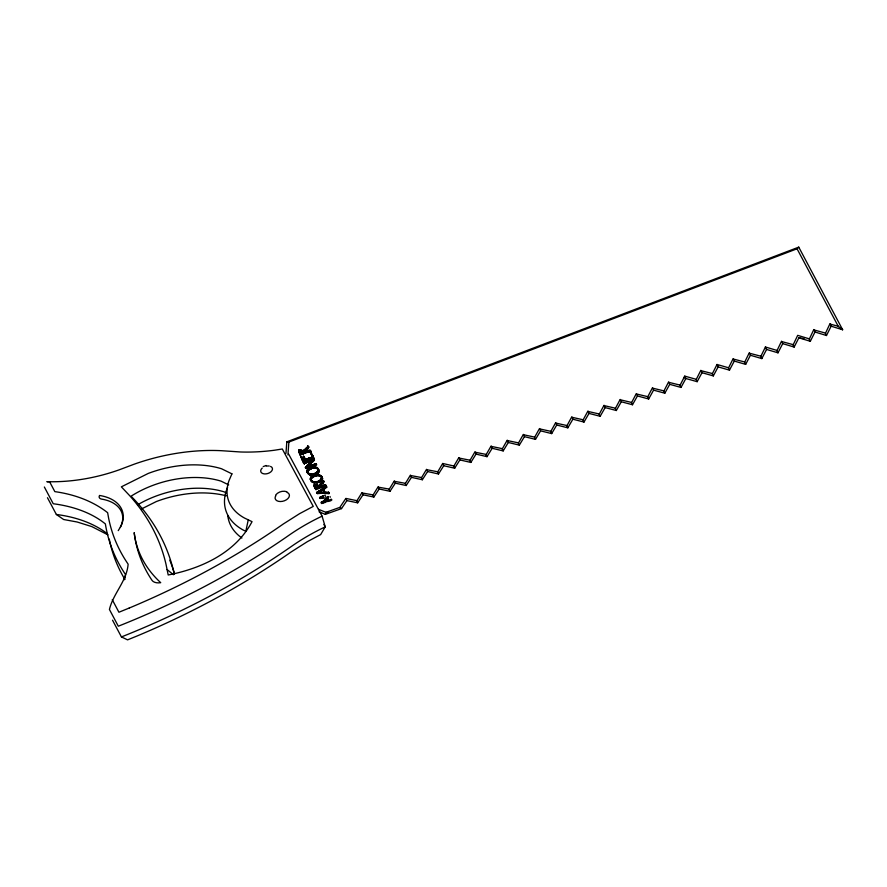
<?xml version="1.0" encoding="UTF-8"?>
<svg xmlns="http://www.w3.org/2000/svg" width="887" height="887" viewBox="0 0 887 887"><rect width="100%" height="100%" fill="white"/><g stroke="black" fill="none" stroke-linecap="round" stroke-linejoin="round"><path stroke-width="1.33" d="M316.537 472.693C318.721 471.296 318.976 467.538 314.952 467.66M310.705 474.745C305.583 473.458 307.844 466.728 312.934 466.806C320.717 466.03 319.985 474.113 313.543 474.667M321.97 478.548C322.624 475.055 314.087 476.053 317.324 474.944C321.205 474.323 323.001 478.592 319.963 480.432M320.174 481.175C320.085 482.473 310.483 483.725 310.383 478.437C310.472 474.634 319.642 475.499 317.934 470.964M323.91 489.502L326.749 487.196L326.538 486.442L323.167 488.604L325.219 493.649L323.655 488.715M304.718 452.625L304.729 451.416L308.842 447.192L307.734 445.851L307.789 447.392L303.997 451.405L299.052 449.92C298.775 452.514 302.822 449.864 304.197 452.725C302.445 453.623 298.176 456.129 299.063 450.286C303.232 466.385 296.724 440.817 299.983 454.565M319.675 485.677L319.32 484.956L318.888 486.386L316.459 484.646L314.397 484.59L315.384 488.959M314.065 485.111L314.94 488.271M299.141 452.448L298.919 451.694M319.808 486.453C325.695 483.858 328.19 485.455 321.227 489.469L321.549 490.755L318.422 493.061L324.398 493.094L322.801 488.892L318.2 492.307L324.564 493.372L324.354 492.618L320.262 492.507L317.269 493.494C315.251 492.097 319.309 490.389 318.821 493.494M315.395 488.56C311.392 483.448 319.63 484.235 319.575 488.116L323.955 486.298L326.538 486.442M315.628 488.316C311.625 483.858 321.549 486.42 318.788 487.806M307.977 468.89C303.066 474.512 317.457 476.785 317.601 471.23M317.624 481.796L319.874 481.031M317.834 482.65L317.513 481.796M322.89 488.925L324.587 493.66L325.219 493.649M323.899 490.766L324.021 491.753M301.303 450.042L303.143 451.572M316.637 484.712L318.477 486.253M302.977 461.872L300.782 456.572L301.647 456.827L303.676 462.005L300.782 456.572M308.543 465.198L312.634 459.81L304.219 462.814L304.296 463.757L303.31 462.715L310.96 460.841M322.957 480.643L323.112 482.85L319.331 486.087L323.844 481.364L323.079 480.532L322.99 482.317L319.542 485.677M306.348 448.013L302.922 450.818M303.554 451.705L303.332 450.862M304.097 460.941C301.691 460.508 306.192 461.34 304.197 457.88C302.467 454.953 304.274 458.147 304.906 459.921M303.221 456.35L304.064 456.461L305.372 459.909M321.227 489.469L318.233 491.686M285.969 453.335L286.811 441.837L798.755 247.14L842.65 329.753L831.141 326.194L829.966 323.7L825.409 333.412M287.931 454.887L288.874 442.048L797.125 248.759L798.755 247.14M312.612 467.649C309.375 467.571 305.627 471.307 308.842 474.168M312.479 475.853C307.989 480.344 315.062 485.311 320.096 481.109M299.595 451.494L300.505 454.942M300.072 452.913L300.061 453.889M306.969 470.631C307.113 479.956 321.826 469.777 322.591 478.969M310.472 478.015L310.505 479.889M316.526 472.671L312.679 474.046L308.621 473.414M315.628 488.349L315.007 486.885M319.941 480.344C317.901 482.118 310.572 483.127 311.16 478.548M325.352 501.055C328.567 499.625 330.13 500.19 331.283 499.159C334.077 500.235 326.616 502.552 326.039 501.011M324.354 492.618L325.085 492.939M310.805 451.416C305.605 449.387 310.483 454.698 310.228 450.363C308.343 449.698 305.948 452.481 303.997 451.405L304.341 452.891M325.54 484.912L325.928 485.344L316.67 488.005L316.027 489.602L314.685 487.429M303.676 462.005L303.376 460.952L307.035 459.211L307.734 458.889L308.41 459.799L309.552 459.355L309.363 458.28L313.044 457.648L309.918 451.627L313.821 458.28L312.778 455.785M309.552 459.355L309.386 458.291M326.261 501.776C325.529 503.051 322.092 502.596 323.178 503.173L321.604 503.528L320.961 502.552C321.903 500.856 323.056 503.35 322.136 501.687L324.132 500.645M300.771 454.865L300.992 453.235L300.283 453.412M315.406 487.595L319.464 486.819M309.885 474.179L310.084 474.8M313.2 467.959C312.812 468.713 312.911 465.841 310.96 468.292M311.348 467.46L311.603 468.58L312.08 467.194M316.482 475.609C315.384 472.449 313.011 480.51 311.404 476.641M314.774 475.21L315.029 476.33L315.506 474.944M317.823 471.984C320.329 468.89 315.218 466.64 312.978 467.017M321.582 479.468L320.185 480.954L322.424 477.882M303.642 461.828L307.212 460.231L307.035 459.211M309.108 464.611L311.37 462.171M308.842 464.067C304.784 466.207 305.172 470.177 309.175 466.906M322.358 489.48L325.019 487.639L324.797 486.885M311.725 461.661L311.947 462.415L314.142 460.508L314.275 459.233L307.257 467.46L316.604 464.81L315.761 463.657L316.604 464.81M315.827 488.715L315.029 488.172M307.778 467.926L307.756 466.484L315.761 463.657M314.275 459.233L307.955 461.251M248.26 519.849L245.821 531.291L243.304 530.093A73.954 46.035 -16.2 0 1 227.604 487.296M318.389 469.899L316.238 467.538M310.583 463.823L310.095 462.981L308.033 465.464M308.332 452.071C306.292 449.598 300.593 456.417 299.362 452.847M301.203 454.543L308.255 452.004M318.721 492.595L317.102 492.651L317.269 493.494M318.91 493.46L321.282 493.338M309.907 451.683L310.694 453.024M304.03 456.583L305.76 460.819M319.109 511.832L325.352 514.36L325.928 512.331L339.843 507.375L345.875 498.416L356.663 500.623L357.683 502.829L363.038 494.802L362.018 492.584L356.762 501M129.236 608.038A576.228 358.703 -16.2 0 0 283.286 524.006L299.606 513.651L313.255 506.41L282.299 448.988L274.582 450.219A145.324 90.474 -16.2 0 1 240.532 451.982L221.384 450.696A151.333 94.21 -16.2 0 0 134.502 464.078L119.08 469.866A131.065 81.593 -16.2 0 1 46.856 481.685L49.628 481.829L54.839 491.631C73.798 494.281 92.448 500.8 107.637 512.686L108.591 518.03A311.847 194.131 -16.2 0 0 125.111 559.553L128.138 564.21C126.697 581.329 113.226 593.425 109.423 609.469L118.315 626.211A581.24 361.829 -16.2 0 0 289.029 535.216A162.432 101.118 -16.2 0 1 322.092 516.145L288.674 454.155M310.949 474.334L311.182 475.044L310.849 474.268M314.586 482.838C313.466 481.397 316.659 484.014 317.845 482.561M329.243 493.427C327.314 493.427 323.589 491.819 326.904 493.427C330.308 494.946 328.245 490.389 328.19 493.494M329.022 492.485L326.682 492.673M311.082 479.047L311.126 480.776L310.827 479.157M304.33 451.006L308.621 446.438M319.453 484.923L322.768 481.563M324.143 501.31L323.899 500.468L328.412 497.252M316.67 474.035L316.482 473.181M319.908 480.92L320.03 481.885M302.323 459.887L302.678 461.107M311.027 453.379L310.483 452.27M313.732 458.324C305.804 458.435 315.783 457.027 311.969 455.375M311.326 479.423L311.614 477.394L314.386 475.742M323.112 482.85L323.245 481.796M321.46 493.128L321.238 492.374L324.143 491.986M319.087 470.066L318.5 472.682M299.13 451.084L299.052 449.92M316.382 464.056L308.099 466.762L308.133 467.771M306.359 448.002L307.523 446.66M299.507 449.798L299.895 451.161M320.129 481.685L321.804 480.599L322.147 479.113M308.432 470.376L311.603 468.58M809.254 339.2L813.822 329.532L814.998 332.004L826.484 335.519L831.141 326.194M311.647 477.461L310.616 479.135M776.934 350.753L781.558 341.173L782.722 343.635L794.153 347.061L798.865 337.825L810.319 341.284L814.998 332.004M306.547 467.261L305.494 468.159M318.167 468.935L319.242 471.097M321.593 476.674L321.737 477.583M307.19 471.385L307.567 470.376M760.769 356.53L765.414 346.994L766.579 349.445L777.988 352.826L782.722 343.635M744.614 362.306L749.282 352.826L750.435 355.266L761.822 358.592L766.579 349.445L765.414 346.994L776.824 350.376L777.988 352.826M303.631 460.863L303.853 461.617M304.296 463.757L304.219 462.814M312.18 456.118L310.505 451.572L311.326 454.166M728.449 368.094L733.15 358.647L734.292 361.076L745.657 364.369L750.435 355.266M712.294 373.87L717.006 364.479L718.148 366.896L729.491 370.134L734.292 361.076M696.129 379.647L700.874 370.289L702.016 372.706L713.325 375.9L718.148 366.896L717.006 364.468L728.338 367.717L729.491 370.134M697.16 381.676L696.018 379.27L684.742 376.121L684.221 377.64L685.873 378.516L697.16 381.676L702.016 372.706M317.834 487.484C317.003 489.147 319.974 488.67 319.154 487.318M663.809 391.2L668.598 381.942L669.729 384.337L680.994 387.442L685.873 378.516L684.742 376.121L679.974 385.424M647.654 396.988L652.466 387.763L653.586 390.147L664.829 393.207L669.729 384.337M631.489 402.765L636.334 393.584L637.443 395.957L648.663 398.984L653.586 390.147M615.334 408.541L620.19 399.416L621.299 401.778L632.498 404.749L637.443 395.957M316.404 468.391L313.399 468.048L313.078 467.094M599.168 414.318L604.058 405.237L605.167 407.588L616.332 410.515L621.299 401.778M583.014 420.094L587.926 411.058L589.023 413.409L600.166 416.291L605.167 407.588M566.848 425.882L571.782 416.879L572.88 419.218L584.001 422.057L589.023 413.409M550.694 431.659L555.65 422.711L556.737 425.028L567.835 427.822L572.88 419.218M556.737 425.028L551.67 433.599L540.593 430.849L539.518 428.532L534.528 437.435M323.955 481.12L323.467 482.55M518.374 443.212L523.374 434.353L524.45 436.659L535.504 439.364L540.593 430.849M502.208 448.988L507.242 440.174L508.318 442.48L519.338 445.13L524.45 436.659M486.054 454.765L491.11 446.006L492.174 448.29L503.173 450.906L508.318 442.48M118.226 530.637L120.565 526.823A44.184 27.508 -16.2 0 0 99.544 495.467A4.867 3.027 -16.2 0 0 101.462 499.082A39.649 24.681 -16.2 0 1 120.322 527.211M492.174 448.29L487.007 456.672L476.031 454.1L474.966 451.827L469.888 460.553M453.734 466.329L458.834 457.648L459.887 459.921L470.842 462.437L476.031 454.1M308.077 465.453L307.534 466.895M437.568 472.106L442.691 463.48L443.744 465.73L454.676 468.214L459.887 459.921M306.68 460.42L306.47 459.666M421.414 477.882L426.558 469.301L427.601 471.54L438.511 473.98L443.744 465.73L442.702 463.469L453.623 465.952L454.676 468.214M405.248 483.659L410.426 475.122L411.468 477.361L422.345 479.745L427.601 471.54M389.094 489.436L394.283 480.942L395.325 483.171L406.179 485.522L411.468 477.361M307.124 472.239L306.969 471.252M325.862 497.795C321.46 499.048 316.105 498.117 322.447 496.221M372.928 495.223L378.15 486.763L379.181 488.992L390.014 491.287L395.325 483.171M363.038 494.802L373.848 497.053L379.181 488.992M325.352 514.36L341.517 508.595L346.895 500.612L345.985 498.793M318.588 493.527L318.056 491.586M318.854 491.897L321.449 490.223M316.027 489.602L316.692 487.706M304.407 457.592L303.465 457.204M302.722 451.405L302.511 450.629M301.525 450.862C294.096 449.321 310.25 451.139 301.081 453.279M311.825 457.914C310.217 457.803 307.8 458.368 305.339 459.499M317.834 485.333L318.067 486.065M321.005 496.775L321.249 497.507M322.391 496.132L324.11 495.478M322.801 488.892L323.023 489.646L321.549 490.755M314.286 485.865L314.386 484.867M324.509 492.152L324.431 491.232M305.56 460.253L309.097 458.923M314.619 485.344L314.231 484.956M316.282 488.704L318.034 488.26M275.691 494.979C278.263 491.753 282.997 490.378 286.889 491.742M325.03 487.551L325.972 486.786L326.749 487.196M304.385 463.591L311.792 460.896M307.257 459.965L307.955 459.643M311.415 453.767L311.149 452.736L312.878 457.393M302.534 460.153L301.879 458.235M307.734 458.889L309.33 458.601M309.851 466.64L313.765 465.342L313.543 464.577M307.944 465.797L306.824 466.972L306.525 466.141M299.44 450.563L299.684 451.306M314.774 485.244L315.018 485.976M315.539 474.035L315.317 473.281M308.011 446.937L308.842 447.192M323.123 481.353L324.176 481.874M307.479 471.352L307.7 473.026L307.046 470.265M327.824 499.159L328.434 498.871M310.383 457.648L310.871 458.867L309.607 459.045M320.24 475.676L320.451 476.43M318.023 471.939L317.812 471.185M310.361 463.069L311.448 462.049M310.007 468.524L309.009 469.079L308.82 468.38M309.164 466.44L309.386 467.305M318.821 472.183L318.91 470.221M320.65 487.151L325.784 485.799M316.648 488.715L316.326 487.917M309.84 474.833L309.674 474.046M313.044 482.428C311.947 480.078 313.122 483.426 314.486 482.772M304.596 463.069L308.177 462.016M318.012 470.709L318.233 471.463M304.03 460.153L304.296 460.874M308.31 451.439L310.583 450.663M307.567 461.573L307.811 462.315M321.914 483.437L321.781 482.639M322.247 479.934L322.347 477.971M141.532 508.927L156.389 501.521A84.21 52.422 -16.2 0 1 226.207 495.789M307.767 461.528L307.989 462.282M318.134 492.396L316.692 493.227L317.313 493.405M263.206 466.595L266.122 465.487M315.728 463.713L315.949 464.478L313.765 465.342M323.389 501.82L325.063 501.144M307.545 450.873L308.133 451.572M313.621 476.208C316.448 474.49 322.247 475.221 322.668 478.847M327.913 492.429L324.975 492.318M307.856 466.917L305.272 467.405M306.669 468.458L306.547 467.66M306.137 460.641L305.915 459.887M307.456 451.671L305.56 452.359M129.236 608.027L118.925 612.241L112.261 599.69M326.183 486.797L325.939 485.222M313.599 457.526L312.457 457.637L312.679 458.391M311.747 460.541L311.082 460.796M326.904 493.427L325.363 493.571M324.265 501.887L325.418 501.122L325.196 500.368M326.039 512.719L328.567 511.81M303.731 452.658L303.953 453.412M303.443 461.151L302.755 461.107M310.439 465.642L310.738 466.362M313.355 466.806L313.621 467.97M312.313 467.449L312.834 467.105M315.739 475.199L316.26 474.844M309.973 458.623L310.794 458.479M316.881 488.759L318.156 488.648M325.352 487.151L325.573 487.905M312.756 455.741L312.069 454.654M314.841 486.198L314.397 484.59M309.43 460.575L309.652 461.329M325.074 501.144L327.935 499.248L327.713 498.483M308.343 466.806L308.743 467.571M318.422 470.753L319.242 471.374M300.05 451.039L299.828 450.286M324.409 484.967L324.542 485.865M321.693 497.13L323.7 496.964M306.547 468.491L306.07 466.872M303.31 462.715L304.075 463.003M328.268 496.576L327.081 496.653M301.003 457.337L301.868 457.592L303.032 460.275M328.212 497.662L327.126 497.64M311.215 474.833L312.08 474.844M307.767 465.675L307.944 466.606M286.811 441.837L288.985 442.436M310.794 479.279L311.282 480.067M317.036 493.394L316.814 492.573M313.854 459.754L314.497 459.987M798.865 337.825L804.11 338.701M304.163 453.423L304.019 452.68M319.575 488.116L319.076 487.34M346.895 500.612L357.683 502.829M317.324 485.056L317.646 485.943M303.509 456.838L303.72 457.592M311.149 452.736L310.007 451.583M316.238 485.311L316.859 485.544M318.466 509.304L325.928 512.331L326.15 513.096M112.538 620.201L121.43 636.933L127.573 639.86L137.208 635.935A575.552 358.293 -16.2 0 0 291.08 552.002L307.456 541.602L320.639 534.595L325.219 526.867L322.092 516.145M228.713 484.901L221.051 481.142A78.522 48.885 -16.2 0 0 131.065 496.199A383.561 238.769 -16.2 0 1 173.73 571.782L174.251 574.332M226.362 492.939L224.167 491.864A78.522 48.885 -16.2 0 0 137.463 504.903M307.368 462.094L307.146 461.34M307.357 470.797L307.135 470.032M314.253 486.375L314.608 487.207M312.801 482.45L311.304 481.597L310.262 479.168M324.121 491.52L323.611 490.666M307.656 470.764L307.9 471.673M313.455 458.269L313.233 457.515M320.207 491.686L319.908 490.877M840.588 328.401L842.65 329.753L838.315 326.283L830.077 324.077M107.937 534.85L91.76 526.568L77.18 522.011L63.62 519.505L56.358 514.471L47.466 497.729M341.517 508.595L339.954 507.752M304.186 452.88L303.831 451.727L303.997 452.481M323.589 486.686L323.256 485.4M307.789 446.682L307.645 445.862L307.778 448.168M325.429 500.468L325.207 499.714M167.078 569.521L173.453 574.743M306.791 458.956L307.212 460.231M315.229 487.65L314.641 485.899M303.753 457.603L303.432 456.306M317.457 485.721L317.236 484.967M305.915 460.719L305.738 459.898M305.128 449.953L305.383 450.773M300.05 454.41L299.828 453.523M550.805 432.036L551.67 433.599L550.583 431.282L539.629 428.909M486.165 455.153L487.007 456.672L485.943 454.388L475.077 452.204M323.899 524.439L325.219 526.867A162.432 101.118 -16.2 0 0 292.145 545.937A581.24 361.829 -16.2 0 1 121.43 636.933M44.35 487.007L53.242 503.749A128.382 79.919 -16.2 0 1 105.376 523.929A317.069 197.38 -16.2 0 0 125.51 574.543A128.382 79.919 -16.2 0 1 124.446 579.721M826.484 335.519L825.298 333.035L813.933 329.909M810.319 341.284L809.144 338.812L797.69 335.353L793.089 344.976M794.153 347.061L792.978 344.599L781.669 341.55M761.822 358.592L760.658 356.153L749.393 353.203M745.657 364.369L744.503 361.929L733.261 359.024M713.325 375.9L712.183 373.494L700.985 370.677M680.994 387.442L679.863 385.047L668.709 382.319M664.829 393.207L663.698 390.823L652.577 388.14M648.663 398.984L647.543 396.611L636.445 393.972M632.498 404.749L631.378 402.388L620.301 399.793M616.332 410.515L615.223 408.164L604.169 405.614M600.166 416.291L599.058 413.941L588.037 411.435M584.001 422.057L582.903 419.717L571.893 417.267M567.835 427.822L566.738 425.494L555.761 423.088M535.504 439.364L534.417 437.058L523.485 434.73M519.338 445.13L518.263 442.835L507.353 440.551M503.173 450.906L502.097 448.611L491.21 446.383M470.842 462.437L469.777 460.176L458.945 458.025M438.511 473.98L437.457 471.729L426.669 469.678M422.345 479.745L421.303 477.505L410.537 475.499M406.179 485.522L405.137 483.282L394.393 481.319M390.014 491.287L388.983 489.059L378.261 487.14M373.848 497.053L372.817 494.846L362.129 492.961M316.87 473.869L316.537 472.449M320.296 481.608L319.963 480.2M308.92 463.857L309.341 465.121M318.799 492.296L319.098 493.449M307.844 469.245L308.066 470.021M311.27 476.995L311.492 477.771M305.616 467.959L305.516 467.172L305.738 467.926M299.052 451.771L299.274 452.525M838.426 326.66L797.236 249.136M328.778 492.34L329.166 493.627M330.042 496.498L330.263 497.252M328.345 492.252L328.7 493.083M328.057 492.285L328.279 493.449M325.751 486.032L325.972 486.786M325.219 487.285L325.44 488.038M322.979 480.532L323.345 481.619M326.593 492.618L326.815 493.372M324.088 485.089L324.476 486.486L324.265 485.721M324.709 486.974L324.986 488.172M326.361 492.318L326.582 493.072M322.824 481.253L323.345 482.827M324.498 486.93L324.875 488.327M326.05 492.34L326.372 493.161M323.866 485.544L324.088 486.298M324.42 487.551L324.642 488.305M321.016 476.042L321.238 476.796M321.981 479.268L322.203 480.022M323.733 485.544L323.955 486.298M324.243 487.262L324.653 488.493M320.517 475.632L320.706 476.519M321.316 478.67L321.926 480.432M321.238 478.925L321.46 479.69M322.358 482.683L322.58 483.437M321.027 478.98L321.249 479.734M321.404 480.044L321.626 480.798M322.214 482.728L322.436 483.482M322.89 485.544L323.201 486.375M321.194 480.133L321.416 480.898M317.59 468.292L317.812 469.046M318.555 471.518L318.777 472.272M319.664 475.277L319.83 476.142M320.784 479.612L321.005 480.377M319.375 475.221L319.597 475.975M320.673 479.512L320.894 480.543M323.312 488.792L323.533 489.546M325.296 495.611L325.518 496.365M317.091 467.892L317.28 468.768M319.242 475.255L319.464 476.009M320.462 479.778L320.684 480.543M321.549 483.382L321.77 484.136M323.167 488.604L323.389 489.491M316.925 467.837L317.025 468.68M324.121 492.695L324.343 493.449M315.528 463.69L315.75 464.444M317.978 472.294L318.189 473.048M313.943 459.399L314.308 460.331M317.768 472.394L317.989 473.148M320.251 480.909L320.462 481.663M312.734 455.674L313.133 456.794M313.632 459L314.131 460.22M322.491 489.047L322.713 489.801M312.202 454.765L313.044 457.648M315.949 467.471L316.171 468.236M317.247 471.762L317.457 472.793M323.267 492.651L323.489 493.405M315.816 467.504L316.038 468.269M317.036 472.039L317.258 472.793M310.594 450.541L310.816 451.295M311.049 451.938L311.736 454.055M312.124 455.641L312.357 456.395M312.612 456.993L312.834 457.747M314.652 464.344L314.863 465.098M319.442 480.632L319.664 481.386M320.584 484.457L320.806 485.211M313 459.211L313.222 459.965M313.333 460.209L313.554 460.963M320.462 484.635L320.717 485.455M310.195 450.23L310.45 451.117M312.302 457.625L312.512 458.379M313.189 460.253L313.366 461.24M314.397 464.367L314.575 465.154M316.825 473.159L317.036 473.924M320.839 486.675L321.016 487.573M321.682 489.724L321.892 490.478M314.131 464.744L314.353 465.498M319.941 484.258L320.163 485.211M312.435 459.422L312.656 460.187M318.743 481.031L318.965 481.785M319.752 484.446L319.963 485.2M316.382 473.381L316.604 474.135M316.637 474.523L317.047 475.72M321.105 489.557L321.327 490.311M312.623 460.985L312.834 461.739M316.016 472.882L316.238 473.636M316.537 474.578L316.825 475.798M320.85 489.613L321.194 490.422M312.424 461.018L312.645 461.772M316.404 474.767L316.626 475.709M319.32 484.956L319.608 485.754M309.075 450.297L309.286 451.128M311.038 457.393L311.259 458.147M313.189 464.721L313.588 465.797M307.911 447.115L308.133 447.868M308.986 450.43L309.208 451.184M313.067 464.655L313.288 465.42M319.331 486.087L319.686 487.573M321.005 492.329L321.416 493.25M322.214 496.532L322.436 497.285M307.789 447.392L308.011 448.157M308.754 450.419L309.119 451.827M311.925 461.573L312.146 462.327M308.399 450.862L308.754 451.627M320.529 492.64L320.75 493.405M315.34 475.188L315.661 476.097M317.346 481.974L317.568 482.728M318.998 487.473L319.22 488.227M310.783 460.431L311.004 461.185M311.326 462.138L311.548 462.892M320.152 492.529L320.34 493.394L320.03 492.595M307.024 448.013L307.246 448.767M310.117 458.357L310.339 459.111M311.171 462.271L311.392 463.025M306.88 448.046L307.102 448.8M307.645 450.94L307.867 451.694M310.439 460.176L310.705 461.196M311.88 465.065L312.135 465.919M317.613 485.178L317.834 485.932M318.378 487.695L318.599 488.449M309.596 458.391L309.807 459.144M310.661 461.95L310.86 462.759L310.638 462.005M314.198 474.057L314.929 476.252M318.211 487.673L318.433 488.427M306.447 447.957L306.669 448.711M314.087 474.046L314.308 474.8M314.32 475.188L314.674 476.352M317.845 487.318L318.278 488.537M319.021 490.999L319.242 491.753M310.417 462.249L310.605 463.169M311.914 467.449L312.235 468.347M313.92 474.223L314.131 474.977M318.865 490.999L319.087 491.753M306.215 448.711L306.436 449.465M309.197 458.512L309.319 459.388M311.293 465.764L311.514 466.518M308.964 458.745L309.186 459.51M311.104 465.753L311.215 466.573M313.787 475.31L314.153 476.097M317.424 487.495L317.635 488.26M308.643 458.28L308.864 459.034M310.14 462.97L310.417 463.912M318.355 491.398L318.566 492.34M308.532 458.291L308.743 459.045M310.683 465.464L310.893 466.218M311.137 467.205L311.503 468.513M319.919 497.396L320.196 498.583M308.366 458.468L308.587 459.222M310.893 467.438L311.248 468.602M313.521 476.097L313.743 476.851M316.892 488.027L317.114 488.792M308.144 458.446L308.465 459.255M310.239 465.675L310.494 466.484M310.96 467.992L311.182 468.746M308.199 459.045L308.41 459.799M315.628 484.823L315.85 485.577M305.25 449.776L305.472 450.529M317.823 492.762L318.045 493.516M316.326 488.471L316.537 489.225M305.505 451.993L305.682 452.891M307.545 458.745L307.756 459.499M315.062 484.923L315.384 485.721M317.491 492.906L317.712 493.66M304.607 449.576L304.829 450.541M307.345 458.734L307.567 459.488M310.095 468.347L310.317 469.101M312.246 476.131L312.468 476.884M315.018 485.078L315.096 485.954M304.407 449.764L304.629 450.518M307.168 458.801L307.49 460.12M307.745 461.129L307.966 461.883M308.743 464.721L308.964 465.475L308.476 464.311M312.013 476.153L312.224 476.907M315.539 488.726L315.85 489.613M311.98 477.217L312.202 477.971M316.537 492.363L316.836 493.327M303.986 450.286L304.274 451.084M306.636 458.956L306.858 459.71M307.224 461.373L307.556 462.116M308.776 466.285L308.998 467.039M313.288 481.796L313.532 482.683M306.569 459.499L306.791 460.253M309.053 468.114L309.275 468.868M313.1 481.796L313.266 482.583M308.199 466.739L308.565 467.56M311.082 477.018L311.304 477.771M312.213 481.197L312.579 481.996M307.612 465.897L307.822 466.662M312.047 481.164L312.268 481.918M303.664 452.791L303.886 453.545M307.645 466.551L307.833 467.582M308.554 469.467L308.776 470.221M305.971 461.739L306.192 462.504M308.321 469.722L308.543 470.487M310.672 477.849L310.893 478.603M305.316 460.076L305.538 460.83M309.275 473.603L309.607 474.678M310.561 477.783L310.783 478.548M303.044 453.013L303.265 453.778M305.128 460.231L305.35 460.985M305.76 461.872L305.982 462.626M309.175 473.636L309.375 474.7M302.09 450.408L302.5 451.261M302.877 453.002L303.099 453.756M307.656 469.267L307.878 470.021M308.787 473.447L309.153 474.246M310.406 479.002L310.616 479.756M301.902 450.286L302.312 451.272M302.722 453.113L302.944 453.867M303.753 456.306L304.075 457.57M302.5 452.636L302.822 453.978M305.283 462.371L305.505 463.125M305.172 462.493L305.394 463.258M307.656 471.296L307.878 472.061M302.079 452.825L302.301 453.579M306.115 466.64L306.337 467.394M305.771 466.961L305.982 467.726M303.698 460.065L303.919 460.819M304.363 462.837L304.585 463.602M301.347 453.035L301.768 454.111M300.294 450.141L300.505 450.895M301.325 453.324L301.547 454.077M300.992 453.235L301.303 454.033M303.942 463.014L304.163 463.768M303.166 461.218L303.421 462.038M301.757 458.213L302.112 459.233M300.205 454.044L300.449 454.887M298.731 450.43L298.952 451.184M56.358 514.471A128.382 79.919 -16.2 0 1 107.527 533.885M124.867 579.388A317.069 197.38 -16.2 0 1 109.289 539.141M169.783 560.185A383.561 238.769 -16.2 0 1 174.517 573.701M241.896 538.01A73.954 46.035 -16.2 0 1 227.793 515.746M270.557 466.407A6.054 3.77 -16.2 0 1 270.945 471.806A6.054 3.77 -16.2 0 1 262.607 473.492A6.054 3.77 -16.2 0 1 262.219 468.103M266.311 466.141A6.054 3.77 -16.2 0 1 269.293 466.052M287.078 492.385A7.351 4.579 -16.2 0 1 287.953 498.549A7.351 4.579 -16.2 0 1 278.407 501.31A7.351 4.579 -16.2 0 1 275.879 495.633M231.928 473.846L229.034 480.554A68.643 42.731 -16.2 0 0 244.49 518.041L252.041 521.656C235.554 552.867 201.404 568.5 168.197 574.987L165.958 564.054A378.261 235.465 -16.2 0 0 129.535 495.511L121.353 486.841L148.262 473.425A83.899 52.233 -16.2 0 1 221.517 468.746L231.928 473.846M134.214 532.821A274.46 170.858 -16.2 0 0 151.987 580.298A9.569 5.954 -16.2 0 0 160.702 582.67A195.639 121.785 -16.2 0 1 134.214 532.821"/></g></svg>
